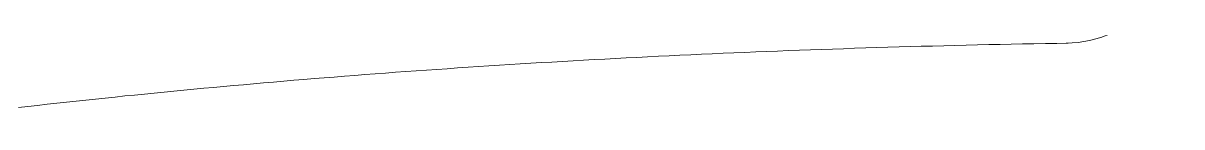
# Model space of a CAD drawing. Header units: millimetres. Extents: x -62 to 62, y -17 to 52.
# Drawn here: x -39.86 to -30, y 16.44 to 16.99 of the extents above; entities that cross this region are included whole.
import ezdxf

# ---------------------------------------------------------------- set-up
doc = ezdxf.new("R2010")
doc.units = ezdxf.units.MM
doc.layers.get('0').update_dxf_attribs({"lineweight": 5, "true_color": 0xffffff})

msp = doc.modelspace()

# ---------------------------------------------------------------- linework, layer by layer
for p, q in [((-32.1221, 16.964), (-32.2173, 16.9614)), ((-32.0267, 16.9665), (-32.1221, 16.964)), ((-31.9312, 16.9689), (-32.0267, 16.9665)), ((-31.8355, 16.9712), (-31.9312, 16.9689)), ((-31.7397, 16.9734), (-31.8355, 16.9712)), ((-31.6438, 16.9756), (-31.7397, 16.9734)), ((-31.5476, 16.9777), (-31.6438, 16.9756)), ((-31.4514, 16.9797), (-31.5476, 16.9777)), ((-31.3549, 16.9816), (-31.4514, 16.9797)), ((-31.2583, 16.9834), (-31.3549, 16.9816)), ((-31.1616, 16.9852), (-31.2583, 16.9834)), ((-31.0647, 16.9869), (-31.1616, 16.9852)), ((-30.9677, 16.9885), (-31.0647, 16.9869)), ((-34.638, 16.867), (-34.729, 16.8623)), ((-34.5468, 16.8716), (-34.638, 16.867)), ((-34.4555, 16.8762), (-34.5468, 16.8716)), ((-34.364, 16.8806), (-34.4555, 16.8762)), ((-34.2724, 16.885), (-34.364, 16.8806)), ((-34.1806, 16.8893), (-34.2724, 16.885)), ((-34.0887, 16.8935), (-34.1806, 16.8893)), ((-33.9966, 16.8977), (-34.0887, 16.8935)), ((-33.9043, 16.9018), (-33.9966, 16.8977)), ((-33.8119, 16.9058), (-33.9043, 16.9018)), ((-33.7194, 16.9097), (-33.8119, 16.9058)), ((-33.6266, 16.9135), (-33.7194, 16.9097)), ((-33.5338, 16.9172), (-33.6266, 16.9135)), ((-33.4407, 16.9209), (-33.5338, 16.9172)), ((-33.3476, 16.9245), (-33.4407, 16.9209)), ((-33.2542, 16.928), (-33.3476, 16.9245)), ((-33.1607, 16.9315), (-33.2542, 16.928)), ((-33.0671, 16.9348), (-33.1607, 16.9315)), ((-32.9733, 16.9381), (-33.0671, 16.9348)), ((-32.8793, 16.9413), (-32.9733, 16.9381)), ((-32.7852, 16.9444), (-32.8793, 16.9413)), ((-32.6909, 16.9474), (-32.7852, 16.9444)), ((-32.5965, 16.9504), (-32.6909, 16.9474)), ((-32.5019, 16.9533), (-32.5965, 16.9504)), ((-32.4072, 16.9561), (-32.5019, 16.9533)), ((-32.3123, 16.9588), (-32.4072, 16.9561)), ((-32.2173, 16.9614), (-32.3123, 16.9588)), ((-36.2523, 16.7704), (-36.3405, 16.7643)), ((-36.1639, 16.7765), (-36.2523, 16.7704)), ((-36.0754, 16.7824), (-36.1639, 16.7765)), ((-35.9867, 16.7883), (-36.0754, 16.7824)), ((-35.8979, 16.7941), (-35.9867, 16.7883)), ((-35.8089, 16.7998), (-35.8979, 16.7941)), ((-35.7198, 16.8054), (-35.8089, 16.7998)), ((-35.6305, 16.811), (-35.7198, 16.8054)), ((-35.5411, 16.8165), (-35.6305, 16.811)), ((-35.4515, 16.8219), (-35.5411, 16.8165)), ((-35.3617, 16.8272), (-35.4515, 16.8219)), ((-35.2718, 16.8325), (-35.3617, 16.8272)), ((-35.1817, 16.8376), (-35.2718, 16.8325)), ((-35.0915, 16.8427), (-35.1817, 16.8376)), ((-35.0011, 16.8477), (-35.0915, 16.8427)), ((-34.9106, 16.8527), (-35.0011, 16.8477)), ((-34.8199, 16.8575), (-34.9106, 16.8527)), ((-34.729, 16.8623), (-34.8199, 16.8575)), ((-37.5588, 16.6707), (-37.6446, 16.6634)), ((-37.4728, 16.6779), (-37.5588, 16.6707)), ((-37.3866, 16.685), (-37.4728, 16.6779)), ((-37.3003, 16.692), (-37.3866, 16.685)), ((-37.2138, 16.699), (-37.3003, 16.692)), ((-37.1272, 16.7059), (-37.2138, 16.699)), ((-37.0404, 16.7127), (-37.1272, 16.7059)), ((-36.9535, 16.7194), (-37.0404, 16.7127)), ((-36.8664, 16.7261), (-36.9535, 16.7194)), ((-36.7791, 16.7326), (-36.8664, 16.7261)), ((-36.6917, 16.7391), (-36.7791, 16.7326)), ((-36.6041, 16.7455), (-36.6917, 16.7391)), ((-36.5164, 16.7519), (-36.6041, 16.7455)), ((-36.4285, 16.7581), (-36.5164, 16.7519)), ((-36.3405, 16.7643), (-36.4285, 16.7581)), ((-38.6625, 16.5703), (-38.7463, 16.562)), ((-38.5786, 16.5785), (-38.6625, 16.5703)), ((-38.4944, 16.5866), (-38.5786, 16.5785)), ((-38.4102, 16.5946), (-38.4944, 16.5866)), ((-38.3257, 16.6026), (-38.4102, 16.5946)), ((-38.2412, 16.6104), (-38.3257, 16.6026)), ((-38.1564, 16.6182), (-38.2412, 16.6104)), ((-38.0715, 16.626), (-38.1564, 16.6182)), ((-37.9864, 16.6336), (-38.0715, 16.626)), ((-37.9012, 16.6412), (-37.9864, 16.6336)), ((-37.8159, 16.6487), (-37.9012, 16.6412)), ((-37.7303, 16.6561), (-37.8159, 16.6487)), ((-37.6446, 16.6634), (-37.7303, 16.6561)), ((-39.5756, 16.4752), (-39.6577, 16.4661)), ((-39.4934, 16.4842), (-39.5756, 16.4752)), ((-39.411, 16.4932), (-39.4934, 16.4842)), ((-39.3285, 16.502), (-39.411, 16.4932)), ((-39.2458, 16.5108), (-39.3285, 16.502)), ((-39.163, 16.5195), (-39.2458, 16.5108)), ((-39.0799, 16.5282), (-39.163, 16.5195)), ((-38.9968, 16.5368), (-39.0799, 16.5282)), ((-38.9134, 16.5452), (-38.9968, 16.5368)), ((-38.83, 16.5537), (-38.9134, 16.5452)), ((-38.7463, 16.562), (-38.83, 16.5537)), ((-39.8214, 16.4477), (-39.903, 16.4383)), ((-39.7396, 16.4569), (-39.8214, 16.4477)), ((-39.6577, 16.4661), (-39.7396, 16.4569))]:
    msp.add_line(p, q)
msp.add_arc((-31, 17.9881), 1, 270.89381, 0)

doc.saveas('drawing.dxf')
